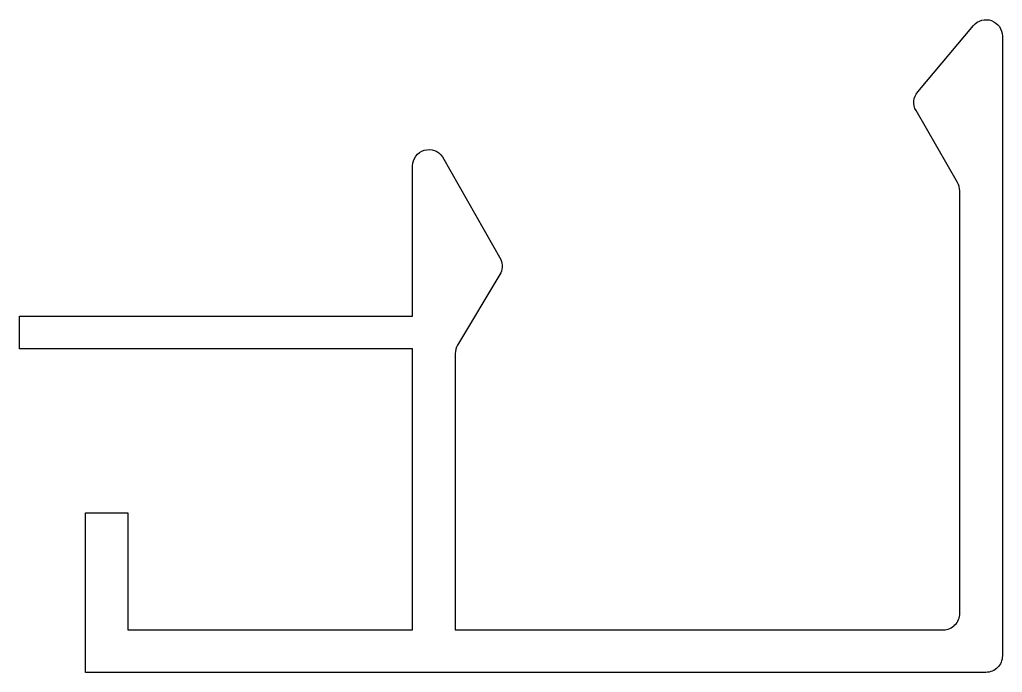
# Model space of a CAD drawing. Extents: x 1153 to 1183, y 233.5 to 253.4.
import ezdxf

# ---------------------------------------------------------------- set-up
doc = ezdxf.new("R2010")
doc.units = 0
doc.layers.get('0').update_dxf_attribs({"linetype": 'CONTINUOUS'})

msp = doc.modelspace()

# ---------------------------------------------------------------- linework, layer by layer
at = {"color": 0}
msp.add_lwpolyline([(1182.493, 233.464), (1154.993, 233.464), (1154.993, 238.335), (1156.293, 238.335), (1156.293, 234.764), (1164.985, 234.764), (1164.985, 243.335), (1152.985, 243.335), (1152.985, 244.335), (1164.985, 244.335), (1164.985, 248.922, -0.739961), (1165.9, 249.201), (1167.678, 246.065, -0.244698), (1167.65, 245.604), (1166.357, 243.451, 0.136094), (1166.285, 243.194), (1166.285, 234.764), (1181.193, 234.764, 0.414214), (1181.693, 235.264), (1181.693, 248.165, 0.131652), (1181.626, 248.415), (1180.358, 250.61, -0.315299), (1180.408, 251.181), (1182.11, 253.209, -0.700208), (1182.993, 252.887), (1182.993, 233.964, -0.414214)], format="xyb", close=True, dxfattribs=at)

doc.saveas('drawing.dxf')
